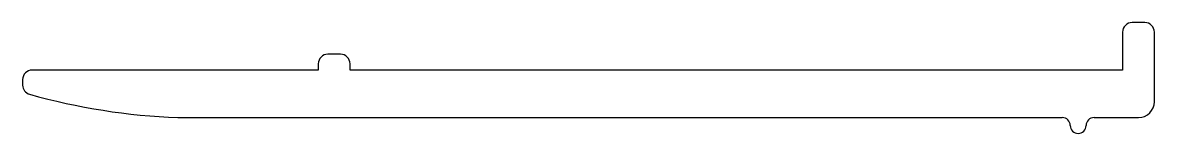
# Model space of a CAD drawing. Extents: x 551.6 to 587.2, y 783.3 to 786.7.
import ezdxf

# ---------------------------------------------------------------- set-up
doc = ezdxf.new("R2010")
doc.units = 0
doc.layers.get('0').update_dxf_attribs({"linetype": 'CONTINUOUS'})

msp = doc.modelspace()

# ---------------------------------------------------------------- linework, layer by layer
for p, q in [((586.207, 786.45), (586.207, 785.25)), ((586.907, 786.75), (586.507, 786.75)), ((587.207, 784.25), (587.207, 786.45)), ((561.607, 785.75), (561.207, 785.75)), ((560.907, 785.45), (560.907, 785.25)), ((561.907, 785.25), (561.907, 785.45)), ((560.907, 785.25), (551.907, 785.25)), ((586.207, 785.25), (561.907, 785.25)), ((551.607, 784.95), (551.607, 784.775)), ((556.49, 783.75), (584.311, 783.75)), ((585.311, 783.75), (586.707, 783.75))]:
    msp.add_line(p, q)
for centre, radius, start, end in [((586.507, 786.45), 0.3, 90, 180), ((586.907, 786.45), 0.3, 360, 90), ((561.207, 785.45), 0.3, 90, 180), ((561.607, 785.45), 0.3, 0, 90), ((551.907, 784.95), 0.3, 90, 180), ((551.907, 784.775), 0.3, 180, 254.2464), ((557.256, 803.735), 20, 254.2464, 267.8046), ((586.707, 784.25), 0.5, 270, 360), ((584.311, 783.5), 0.25, 360, 90), ((585.311, 783.5), 0.25, 90, 180), ((584.811, 783.5), 0.25, 180, 270), ((584.811, 783.5), 0.25, 270, 0)]:
    msp.add_arc(centre, radius, start, end)

doc.saveas('drawing.dxf')
